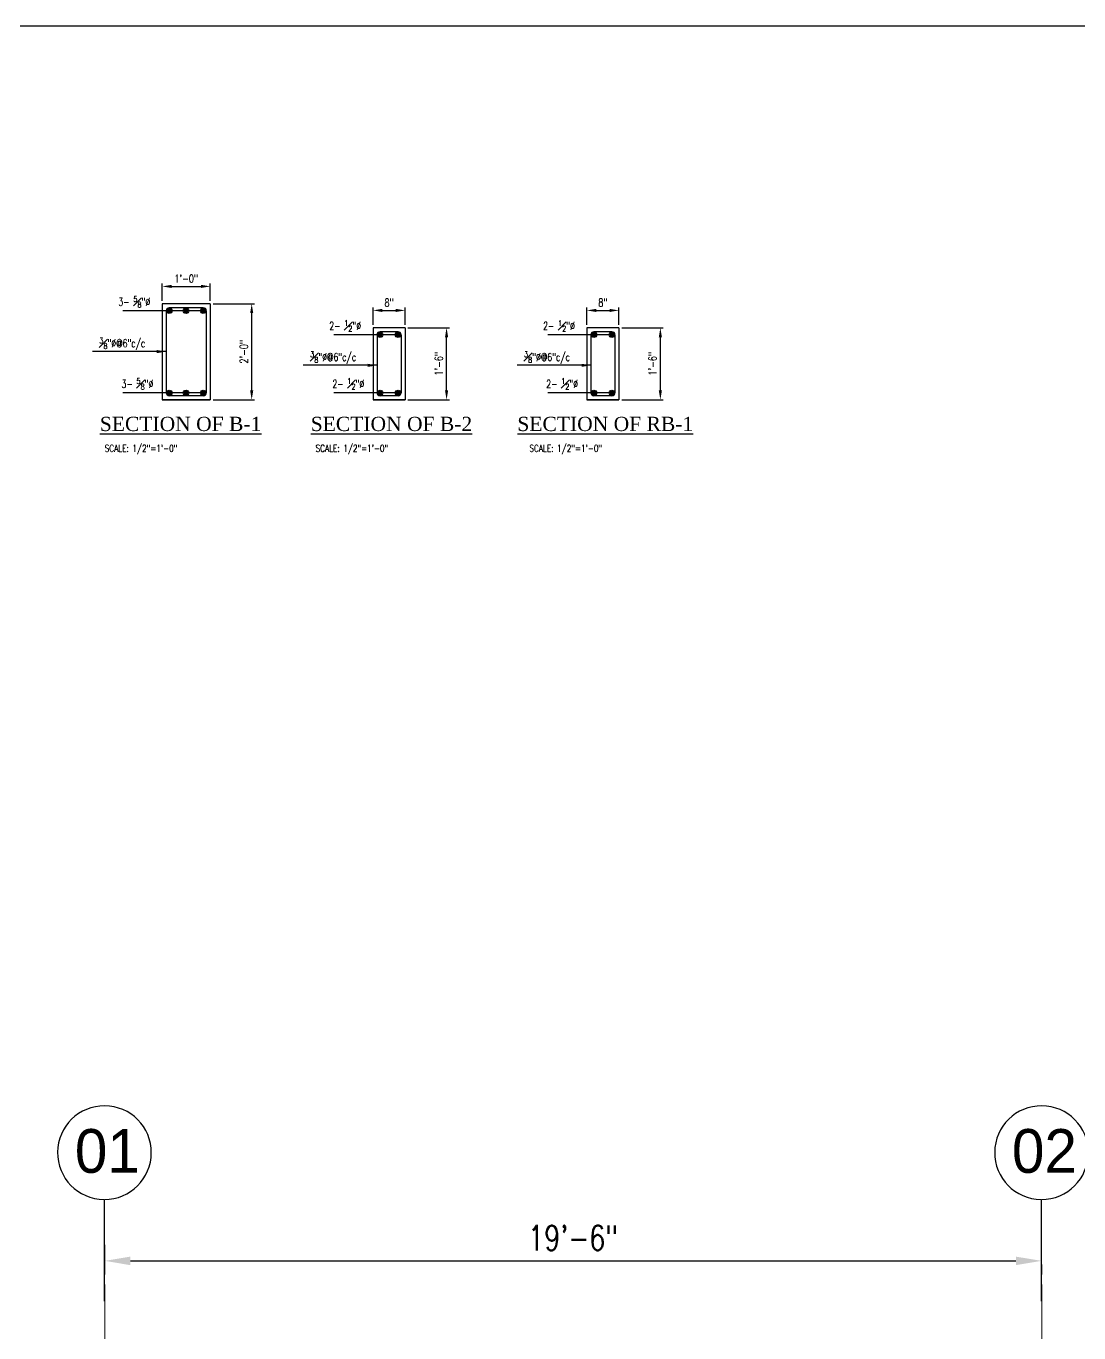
# Model space of a CAD drawing. Extents: x 645203 to 647955, y -185618 to -184623.
# Drawn here: x 645487.8 to 645750.7, y -185079.6 to -184753.2 of the extents above; entities that cross this region are included whole.
import ezdxf
from ezdxf.enums import TextEntityAlignment as Align

# ---------------------------------------------------------------- set-up
doc = ezdxf.new("R2010")
doc.units = 0
doc.header["$LTSCALE"] = 20
doc.header["$MEASUREMENT"] = 0
doc.header["$PDMODE"] = 32
doc.linetypes.add('CENTER2', pattern=[1.125, 0.75, -0.125, 0.125, -0.125])
doc.linetypes.add('HIDDEN', pattern=[0.375, 0.25, -0.125])
doc.layers.get('DEFPOINTS').update_dxf_attribs({"linetype": 'CONTINUOUS'})
doc.layers.add('03--GRID', color=252, linetype='CENTER2', lineweight=18)
for name, color, linetype in [('A-TYP-DIM', 1, 'CONTINUOUS'), ('A-TYP-H-TEXT', 2, 'CONTINUOUS'), ('axis', 8, 'CONTINUOUS'), ('BEAM', 4, 'HIDDEN'), ('BOT-STEEL', 6, 'CONTINUOUS'), ('DIM', 1, 'CONTINUOUS'), ('GRID CIRCLE', 2, 'CONTINUOUS'), ('S-BLOWUP COLUMN', 4, 'CONTINUOUS')]:
    doc.layers.add(name, color=color, linetype=linetype)
doc.styles.add('HADINGS', font='times.ttf')
doc.styles.add('rizwan', font='romans.shx', dxfattribs={"width": 0.75})
doc.styles.add('SECTION TX', font='romans.shx', dxfattribs={"width": 0.7})
doc.styles.add('style1', font='romans.shx')
doc.dimstyles.new('STYLE-64', dxfattribs={"dimscale": 64, "dimtxt": 0.09375, "dimasz": 0.09375, "dimexe": 0.0625, "dimexo": 0.0625, "dimgap": 0.03125, "dimtad": 1, "dimzin": 3, "dimdsep": 46, "dimlunit": 4, "dimtxsty": 'rizwan', "dimcen": 0.125, "dimdle": 4, "dimclrd": 1, "dimclre": 1, "dimclrt": 2, "dimadec": 0, "dimazin": 0, "dimtfac": 0.5, "dimtix": 1, "dimtmove": 2, "dimatfit": 3, "dimfxl": 0, "dimfrac": 1, "dimtolj": 1, "dimtzin": 3, "dimarcsym": 0})

# ---------------------------------------------------------------- blocks, each defined once
blk = doc.blocks.new('*D116')
at = {"layer": 'DEFPOINTS', "color": 0, "ltscale": 1.5, "transparency": 16777216}
for p in [(645533.8, -184818.2), (645521.8, -184822.54), (645533.8, -184822.54)]:
    blk.add_point(p, dxfattribs=at)
at = {"layer": 'DIM', "color": 1, "lineweight": -2, "ltscale": 1.5, "transparency": 16777216}
for p, q in [((645521.8, -184821.82), (645521.8, -184817.48)), ((645524.14, -184818.2), (645531.46, -184818.2)), ((645533.8, -184821.82), (645533.8, -184817.48))]:
    blk.add_line(p, q, dxfattribs=at)
at = {"layer": 'DIM', "color": 1, "ltscale": 1.5, "transparency": 16777216}
for points in [[(645524.14, -184817.81), (645524.14, -184818.6), (645521.8, -184818.2)], [(645531.46, -184817.81), (645531.46, -184818.6), (645533.8, -184818.2)]]:
    blk.add_solid(points, dxfattribs=at)
at = {"layer": 'DIM', "color": 2, "ltscale": 1.5, "transparency": 16777216, "insert": (645527.8, -184816.26), "char_height": 2, "attachment_point": 5, "style": 'rizwan'}
blk.add_mtext('\\A1;1\'-0"', dxfattribs=at)
blk = doc.blocks.new('A$C76BB0DB5')
at = {"layer": 'BOT-STEEL', "ltscale": 0.05}
h = blk.add_hatch(color=256, dxfattribs=at)
h.dxf.hatch_style = 1
h.paths.add_polyline_path([(-0.75, 0, 1), (0.75, 0, 1)])
blk.add_circle((0, 0), 0.75, dxfattribs=at)
blk = doc.blocks.new('*D115')
at = {"layer": 'DEFPOINTS', "color": 0, "ltscale": 1.5, "transparency": 16777216}
for p in [(645533.8, -184822.54), (645544.15, -184822.54), (645533.8, -184846.54)]:
    blk.add_point(p, dxfattribs=at)
at = {"layer": 'DIM', "color": 1, "lineweight": -2, "ltscale": 1.5, "transparency": 16777216}
for p, q in [((645534.52, -184822.54), (645544.87, -184822.54)), ((645544.15, -184844.2), (645544.15, -184824.89)), ((645534.52, -184846.54), (645544.87, -184846.54))]:
    blk.add_line(p, q, dxfattribs=at)
at = {"layer": 'DIM', "color": 1, "ltscale": 1.5, "transparency": 16777216}
for points in [[(645543.76, -184824.89), (645544.54, -184824.89), (645544.15, -184822.54)], [(645543.76, -184844.2), (645544.54, -184844.2), (645544.15, -184846.54)]]:
    blk.add_solid(points, dxfattribs=at)
at = {"layer": 'DIM', "color": 2, "ltscale": 1.5, "transparency": 16777216, "insert": (645542.21, -184834.54), "char_height": 2, "attachment_point": 5, "rotation": 90, "style": 'rizwan'}
blk.add_mtext('\\A1;2\'-0"', dxfattribs=at)
blk = doc.blocks.new('*D118')
at = {"layer": 'DEFPOINTS', "color": 0, "ltscale": 1.5, "transparency": 16777216}
for p in [(645635.85, -184824.2), (645627.85, -184828.54), (645635.85, -184828.54)]:
    blk.add_point(p, dxfattribs=at)
at = {"layer": 'DIM', "color": 1, "lineweight": -2, "ltscale": 1.5, "transparency": 16777216}
for p, q in [((645627.85, -184827.82), (645627.85, -184823.48)), ((645630.2, -184824.2), (645633.51, -184824.2)), ((645635.85, -184827.82), (645635.85, -184823.48))]:
    blk.add_line(p, q, dxfattribs=at)
at = {"layer": 'DIM', "color": 1, "ltscale": 1.5, "transparency": 16777216}
for points in [[(645630.2, -184823.81), (645630.2, -184824.6), (645627.85, -184824.2)], [(645633.51, -184823.81), (645633.51, -184824.6), (645635.85, -184824.2)]]:
    blk.add_solid(points, dxfattribs=at)
at = {"layer": 'DIM', "color": 2, "ltscale": 1.5, "transparency": 16777216, "insert": (645631.85, -184822.26), "char_height": 2, "attachment_point": 5, "style": 'rizwan'}
blk.add_mtext('\\A1;8"', dxfattribs=at)
blk = doc.blocks.new('*D117')
at = {"layer": 'DEFPOINTS', "color": 0, "ltscale": 1.5, "transparency": 16777216}
for p in [(645635.85, -184828.54), (645646.2, -184828.54), (645635.85, -184846.54)]:
    blk.add_point(p, dxfattribs=at)
at = {"layer": 'DIM', "color": 1, "lineweight": -2, "ltscale": 1.5, "transparency": 16777216}
for p, q in [((645636.57, -184828.54), (645646.92, -184828.54)), ((645646.2, -184844.2), (645646.2, -184830.89)), ((645636.57, -184846.54), (645646.92, -184846.54))]:
    blk.add_line(p, q, dxfattribs=at)
at = {"layer": 'DIM', "color": 1, "ltscale": 1.5, "transparency": 16777216}
for points in [[(645645.81, -184830.89), (645646.59, -184830.89), (645646.2, -184828.54)], [(645645.81, -184844.2), (645646.59, -184844.2), (645646.2, -184846.54)]]:
    blk.add_solid(points, dxfattribs=at)
at = {"layer": 'DIM', "color": 2, "ltscale": 1.5, "transparency": 16777216, "insert": (645644.26, -184837.54), "char_height": 2, "attachment_point": 5, "rotation": 90, "style": 'rizwan'}
blk.add_mtext('\\A1;1\'-6"', dxfattribs=at)
blk = doc.blocks.new('*D120')
at = {"layer": 'DEFPOINTS', "color": 0, "ltscale": 1.5, "transparency": 16777216}
for p in [(645582.46, -184824.2), (645574.46, -184828.54), (645582.46, -184828.54)]:
    blk.add_point(p, dxfattribs=at)
at = {"layer": 'DIM', "color": 1, "lineweight": -2, "ltscale": 1.5, "transparency": 16777216}
for p, q in [((645574.46, -184827.82), (645574.46, -184823.48)), ((645576.8, -184824.2), (645580.11, -184824.2)), ((645582.46, -184827.82), (645582.46, -184823.48))]:
    blk.add_line(p, q, dxfattribs=at)
at = {"layer": 'DIM', "color": 1, "ltscale": 1.5, "transparency": 16777216}
for points in [[(645576.8, -184823.81), (645576.8, -184824.6), (645574.46, -184824.2)], [(645580.11, -184823.81), (645580.11, -184824.6), (645582.46, -184824.2)]]:
    blk.add_solid(points, dxfattribs=at)
at = {"layer": 'DIM', "color": 2, "ltscale": 1.5, "transparency": 16777216, "insert": (645578.46, -184822.26), "char_height": 2, "attachment_point": 5, "style": 'rizwan'}
blk.add_mtext('\\A1;8"', dxfattribs=at)
blk = doc.blocks.new('*D119')
at = {"layer": 'DEFPOINTS', "color": 0, "ltscale": 1.5, "transparency": 16777216}
for p in [(645582.46, -184828.54), (645592.81, -184828.54), (645582.46, -184846.54)]:
    blk.add_point(p, dxfattribs=at)
at = {"layer": 'DIM', "color": 1, "lineweight": -2, "ltscale": 1.5, "transparency": 16777216}
for p, q in [((645583.18, -184828.54), (645593.53, -184828.54)), ((645592.81, -184844.2), (645592.81, -184830.89)), ((645583.18, -184846.54), (645593.53, -184846.54))]:
    blk.add_line(p, q, dxfattribs=at)
at = {"layer": 'DIM', "color": 1, "ltscale": 1.5, "transparency": 16777216}
for points in [[(645592.42, -184830.89), (645593.2, -184830.89), (645592.81, -184828.54)], [(645592.42, -184844.2), (645593.2, -184844.2), (645592.81, -184846.54)]]:
    blk.add_solid(points, dxfattribs=at)
at = {"layer": 'DIM', "color": 2, "ltscale": 1.5, "transparency": 16777216, "insert": (645590.87, -184837.54), "char_height": 2, "attachment_point": 5, "rotation": 90, "style": 'rizwan'}
blk.add_mtext('\\A1;1\'-6"', dxfattribs=at)
blk = doc.blocks.new('*D137')
at = {"layer": 'A-TYP-DIM', "color": 1, "lineweight": -2, "ltscale": 1.5, "transparency": 16777216}
for p, q in [((645507.46, -185063.73), (645507.46, -185057.66)), ((645741.38, -185063.73), (645741.38, -185057.66)), ((645513.86, -185061.66), (645734.98, -185061.66))]:
    blk.add_line(p, q, dxfattribs=at)
at = {"layer": 'A-TYP-DIM', "color": 1, "ltscale": 1.5, "transparency": 16777216}
for points in [[(645513.86, -185060.6), (645513.86, -185062.73), (645507.46, -185061.66)], [(645734.98, -185060.6), (645734.98, -185062.73), (645741.38, -185061.66)]]:
    blk.add_solid(points, dxfattribs=at)
at = {"layer": 'DEFPOINTS', "color": 0, "ltscale": 1.5, "transparency": 16777216}
for p in [(645741.38, -185061.66), (645507.46, -185071.73), (645741.38, -185071.73)]:
    blk.add_point(p, dxfattribs=at)
at = {"layer": 'A-TYP-DIM', "color": 2, "ltscale": 1.5, "transparency": 16777216, "insert": (645624.42, -185055.94), "char_height": 6.25, "attachment_point": 5, "style": 'rizwan'}
blk.add_mtext('\\A1;19\'-6"', dxfattribs=at)

msp = doc.modelspace()

# ---------------------------------------------------------------- linework, layer by layer
at = {"layer": '03--GRID'}
for p, q in [((645507.40163, -185420.09567), (645507.46268, -185061.66429)), ((645741.40163, -185420.09567), (645741.46268, -185061.66429))]:
    msp.add_line(p, q, dxfattribs=at)
at = {"layer": 'BEAM', "color": 3, "linetype": 'Continuous', "ltscale": 0.05}
for p, q in [((645521.80033, -184822.54248), (645521.80033, -184846.54248)), ((645533.80033, -184822.54248), (645521.80033, -184822.54248)), ((645533.80033, -184822.54248), (645533.80033, -184846.54248)), ((645574.45823, -184828.54248), (645574.45823, -184846.54248)), ((645582.45823, -184828.54248), (645574.45823, -184828.54248)), ((645582.45823, -184828.54248), (645582.45823, -184846.54248)), ((645627.85328, -184828.54248), (645627.85328, -184846.54248)), ((645635.85328, -184828.54248), (645627.85328, -184828.54248)), ((645635.85328, -184828.54248), (645635.85328, -184846.54248)), ((645521.80033, -184846.54248), (645533.80033, -184846.54248)), ((645533.80033, -184846.54248), (645521.80033, -184846.54248)), ((645521.80033, -184846.54248), (645533.80033, -184846.54248)), ((645574.45823, -184846.54248), (645582.45823, -184846.54248)), ((645582.45823, -184846.54248), (645574.45823, -184846.54248)), ((645574.45823, -184846.54248), (645582.45823, -184846.54248)), ((645627.85328, -184846.54248), (645635.85328, -184846.54248)), ((645635.85328, -184846.54248), (645627.85328, -184846.54248)), ((645627.85328, -184846.54248), (645635.85328, -184846.54248))]:
    msp.add_line(p, q, dxfattribs=at)
at = {"layer": 'BEAM', "color": 1, "linetype": 'Continuous'}
for p, q in [((645532.05033, -184824.29248), (645512.01138, -184824.29248)), ((645580.70823, -184830.29248), (645564.66928, -184830.29248)), ((645634.10328, -184830.29248), (645618.06434, -184830.29248)), ((645532.05033, -184844.79248), (645512.01138, -184844.79248)), ((645580.70823, -184844.79248), (645564.66928, -184844.79248)), ((645634.10328, -184844.79248), (645618.06434, -184844.79248))]:
    msp.add_line(p, q, dxfattribs=at)
at = {"layer": 'DEFPOINTS'}
msp.add_lwpolyline([(645203.2732, -185618.47393), (647955.22679, -185618.47393), (647955.22679, -184753.17991), (645203.2732, -184753.17991)], close=True, dxfattribs=at)
at = {"layer": 'GRID CIRCLE'}
for points in [[(645507.38297, -185071.72966), (645507.38297, -185046.32307, 309.301786002), (645507.23166, -185046.32209)], [(645741.38297, -185071.72966), (645741.38297, -185046.32307, 309.301786002), (645741.23166, -185046.32209)]]:
    msp.add_lwpolyline(points, format="xyb", dxfattribs=at)
at = {"layer": 'S-BLOWUP COLUMN', "color": 6}
for p, q in [((645522.80033, -184824.29248), (645522.80033, -184844.79248)), ((645532.05033, -184823.54248), (645523.55033, -184823.54248)), ((645532.80033, -184824.29248), (645532.80033, -184844.79248)), ((645575.45823, -184830.29248), (645575.45823, -184844.79248)), ((645580.70823, -184829.54248), (645576.20823, -184829.54248)), ((645581.45823, -184830.29248), (645581.45823, -184844.79248)), ((645628.85328, -184830.29248), (645628.85328, -184844.79248)), ((645634.10328, -184829.54248), (645629.60328, -184829.54248)), ((645634.85328, -184830.29248), (645634.85328, -184844.79248)), ((645532.05033, -184845.54248), (645523.55033, -184845.54248)), ((645580.70823, -184845.54248), (645576.20823, -184845.54248)), ((645634.10328, -184845.54248), (645629.60328, -184845.54248))]:
    msp.add_line(p, q, dxfattribs=at)
for centre, start, end in [((645523.55033, -184824.29248), 90, 180), ((645532.05033, -184824.29248), 0, 90), ((645576.20823, -184830.29248), 90, 180), ((645580.70823, -184830.29248), 0, 90), ((645629.60328, -184830.29248), 90, 180), ((645634.10328, -184830.29248), 0, 90), ((645523.55033, -184844.79248), 180, 270), ((645532.05033, -184844.79248), 270, 0), ((645576.20823, -184844.79248), 180, 270), ((645580.70823, -184844.79248), 270, 0), ((645629.60328, -184844.79248), 180, 270), ((645634.10328, -184844.79248), 270, 0)]:
    msp.add_arc(centre, 0.75, start, end, dxfattribs=at)

# ---------------------------------------------------------------- block references
at = {"layer": 'axis', "ltscale": 0.05, "xscale": 0.8972222222169121, "yscale": 0.8972222222169121, "zscale": 0.8972222222169121, "rotation": 173.3723605568393}
for p in [(645523.55033, -184824.29248), (645527.74846, -184824.29248), (645532.05033, -184824.29248), (645576.20823, -184830.29248), (645580.70823, -184830.29248), (645629.60328, -184830.29248), (645634.10328, -184830.29248), (645523.55033, -184844.79248), (645527.74846, -184844.79248), (645532.05033, -184844.79248), (645576.20823, -184844.79248), (645580.70823, -184844.79248), (645629.60328, -184844.79248), (645634.10328, -184844.79248)]:
    msp.add_blockref('A$C76BB0DB5', p, dxfattribs=at)

# ---------------------------------------------------------------- texts
at = {"layer": 'A-TYP-H-TEXT', "color": 3, "style": 'HADINGS'}
for s, p in [('%%USECTION OF B-1', (645526.39433, -184854.33646)), ('%%USECTION OF B-2', (645579.05223, -184854.33646)), ('%%USECTION OF RB-1', (645632.44728, -184854.33646))]:
    msp.add_text(s, height=3.5595703, dxfattribs=at).set_placement(p, align=Align.CENTER)
at = {"layer": 'A-TYP-H-TEXT', "style": 'rizwan', "width": 0.75}
for p in [(645516.51647, -184858.65795), (645569.17437, -184858.65795), (645622.56943, -184858.65795)]:
    msp.add_text('SCALE: 1/2"=1\'-0"', height=1.7797852, dxfattribs=at).set_placement(p, align=Align.MIDDLE_CENTER)
at = {"layer": 'DIM', "color": 2, "ltscale": 1.5, "char_height": 2, "attachment_point": 5, "style": 'SECTION TX'}
for s, insert in [('\\A1;3- {\\H0.7x;\\S5#8;}"%%C', (645514.84095, -184822.06991)), ('\\A1;2- {\\H0.7x;\\S1#2;}"%%C', (645567.49885, -184828.06991)), ('\\A1;2- {\\H0.7x;\\S1#2;}"%%C', (645620.8939, -184828.06991)), ('\\A1;{\\H0.7x;\\S3#8;}"%%C@6"c/c', (645511.82642, -184832.54762)), ('\\A1;{\\H0.7x;\\S3#8;}"%%C@6"c/c', (645564.48432, -184835.98107)), ('\\A1;{\\H0.7x;\\S3#8;}"%%C@6"c/c', (645617.87938, -184835.98107)), ('\\A1;3- {\\H0.7x;\\S5#8;\\H1.42857x;"%%C}', (645515.62395, -184842.56991)), ('\\A1;2- {\\H0.7x;\\S1#2;\\H1.42857x;"%%C}', (645568.28185, -184842.56991)), ('\\A1;2- {\\H0.7x;\\S1#2;\\H1.42857x;"%%C}', (645621.6769, -184842.56991))]:
    msp.add_mtext(s, dxfattribs=dict(at, insert=insert))
at = {"layer": 'GRID CIRCLE', "char_height": 10.92, "attachment_point": 1, "style": 'style1'}
for s, insert in [('{\\fCentury Gothic|b0|i0|c0|p34;01}', (645499.98632, -185028.73618)), ('{\\fCentury Gothic|b0|i0|c0|p34;02}', (645733.98632, -185028.73618))]:
    msp.add_mtext_dynamic_manual_height_columns(s, width=10.3798532, gutter_width=60, heights=[0], dxfattribs=dict(at, insert=insert))

# ---------------------------------------------------------------- dimensions: what is measured, and where the dimension line sits
at = {"layer": 'A-TYP-DIM', "ltscale": 1.5}
dim = msp.add_linear_dim(base=(645741.38297, -185061.66429), p1=(645507.45921, -185071.73345), p2=(645741.38297, -185071.73351), angle=180, dimstyle='STYLE-64', override={"dimscale": 64, "dimtxt": 0.097656, "dimasz": 0.1, "dimexo": 0.125, "dimdec": 0, "dimlfac": 1, "dimtmove": 0, "dimatfit": 2}, dxfattribs=at)
dim.commit()
dim.dimension.update_dxf_attribs({"geometry": '*D137', "text_midpoint": (645624.42109, -185055.94405)})
at = {"layer": 'DIM', "ltscale": 1.5}
for base, p1, p2, picture, middle in [((645533.80033, -184818.20445), (645521.80033, -184822.54248), (645533.80033, -184822.54248), '*D116', (645527.80033, -184816.26397)), ((645582.45823, -184824.20445), (645574.45823, -184828.54248), (645582.45823, -184828.54248), '*D120', (645578.45823, -184822.26397)), ((645635.85328, -184824.20445), (645627.85328, -184828.54248), (645635.85328, -184828.54248), '*D118', (645631.85328, -184822.26397))]:
    dim = msp.add_linear_dim(base=base, p1=p1, p2=p2, dimstyle='STYLE-64', override={"dimscale": 24, "dimtxt": 0.083333, "dimasz": 0.097656, "dimexe": 0.03, "dimexo": 0.03, "dimtmove": 0}, dxfattribs=at)
    dim.commit()
    dim.dimension.update_dxf_attribs({"geometry": picture, "text_midpoint": middle})
for base, p1, p2, picture, middle in [((645544.14803, -184822.54248), (645533.80033, -184846.54248), (645533.80033, -184822.54248), '*D115', (645542.20755, -184834.54248)), ((645592.80593, -184828.54248), (645582.45823, -184846.54248), (645582.45823, -184828.54248), '*D119', (645590.86545, -184837.54248)), ((645646.20098, -184828.54248), (645635.85328, -184846.54248), (645635.85328, -184828.54248), '*D117', (645644.26051, -184837.54248))]:
    dim = msp.add_linear_dim(base=base, p1=p1, p2=p2, angle=270, dimstyle='STYLE-64', override={"dimscale": 24, "dimtxt": 0.083333, "dimasz": 0.097656, "dimexe": 0.03, "dimexo": 0.03, "dimtmove": 0}, dxfattribs=at)
    dim.commit()
    dim.dimension.update_dxf_attribs({"geometry": picture, "text_midpoint": middle})

# ---------------------------------------------------------------- leaders
for points in [[(645522.80033, -184834.4881), (645504.35842, -184834.4881)], [(645575.45823, -184837.92155), (645557.01632, -184837.92155)], [(645628.85328, -184837.92155), (645610.41138, -184837.92155)]]:
    msp.add_leader(points, dimstyle='STYLE-64', override={"dimscale": 24, "dimtxt": 0.083333, "dimasz": 0.097656, "dimexe": 0.03, "dimexo": 0.03, "dimtmove": 0}, dxfattribs=at)

doc.saveas('drawing.dxf')
